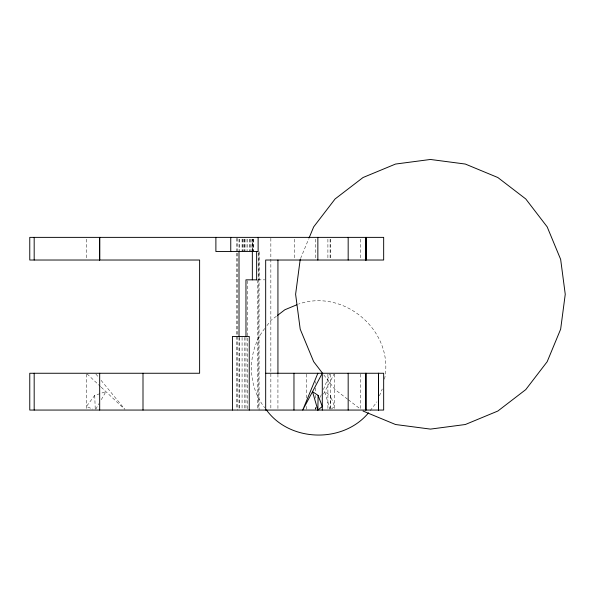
<?xml version="1.0" encoding="UTF-8"?>
<svg xmlns="http://www.w3.org/2000/svg" width="595" height="595" viewBox="0 0 595 595"><rect width="100%" height="100%" fill="white"/><g stroke="black" fill="none" stroke-linecap="round" stroke-linejoin="round"><path stroke-width="0.45" stroke-dasharray="2.98 2.23" d="M330.113 409.137L330.359 395.392L324.773 391.659L329.846 409.181M384.541 379.141C394.597 331.445 344.364 288.129 298.564 304.075M315.357 409.204L316.057 407.486M320.266 397.222L321.322 394.649M323.427 389.517L329.749 374.114M300.557 258.535L308.716 238.855M379.439 395.839L382.273 388.996M315.432 409.256L316.28 407.657M323.494 394.054L334.115 374.054M95.728 409.256L98.971 403.655M101.291 399.654L105.932 391.659L94.746 395.392L86.379 406.504L92.842 409.085M264.716 328.544C247.044 350.782 247.044 385.471 264.716 407.709M266.969 325.599L270.911 320.46L276.794 315.945M370.194 410.647L376.955 401.826M331.37 409.04L334.539 406.504L330.359 395.392M258.081 279.836L264.768 279.836M347.592 399.2L335.097 389.613L323.256 374.188M348.328 399.766L360.079 408.787M87.056 373.891L100.533 386.579M101.21 387.211L124.132 408.787M95.84 373.965L98.748 377.505M101.076 380.331L124.898 409.345M94.746 395.392L95.23 409.137M360.421 239.19L360.421 259.115M360.421 374.173L360.421 409.137M334.539 374.181L334.539 409.167M330.493 239.19L330.493 259.115M330.493 374.173L330.515 409.137M330.099 239.19L330.099 259.115M327.897 239.19L327.897 259.115M327.897 374.173L327.897 409.137M315.625 239.19L315.625 259.115M315.625 381.536L315.625 383.373M315.625 387.977L315.625 391.659M315.625 395.333L315.625 398.1M315.625 407.3L315.625 409.137M306.254 374.173L306.224 398.1M306.224 406.378L306.254 409.137M294.592 239.19L294.592 259.115M277.932 374.173L277.932 409.137M270.851 238.305L270.851 409.129M259.048 251.529L259.063 410.059M259.004 252.444L259.004 279.836M258.223 253.158L258.23 409.129M257.776 280.081L257.776 410.059M253.403 239.145L253.403 251.529M253.12 239.145L253.12 251.529M252.882 239.145L252.882 250.644M252.347 250.644L252.347 239.145L252.317 251.529M251.068 239.145L251.068 251.529M250.093 239.145L250.093 250.644M249.513 239.145L249.491 251.529M247.736 239.145L247.736 250.644M247.736 280.758L247.736 337.097M247.736 338.02L247.736 409.129M245.988 239.145L245.988 251.529M245.98 337.372L245.958 409.137M244.805 239.145L244.805 250.644M244.805 337.372L244.805 409.137M244.411 239.145L244.411 251.529M243.162 239.145L243.162 251.529M242.351 239.145L242.351 251.529M242.076 239.145L242.076 251.529M242.076 337.372L242.076 410.059M239.733 239.145L239.733 250.644M239.733 337.372L239.733 409.137M239.026 239.145L239.004 250.644M239.004 337.372L239.026 409.137M237.688 238.305L237.695 252.228M237.688 253.158L237.688 410.059M236.416 238.305L236.416 252.228M236.416 253.158L236.416 409.129M86.379 239.19L86.379 259.115M86.379 374.181L86.379 409.167"/><path stroke-width="0.89" d="M317.856 410.059L318.109 395.392L312.516 391.659L317.856 410.059L322.297 406.504L318.109 395.392M300.207 259.39L295.611 294.287L300.207 329.176L313.677 361.693L322.698 373.452M317.856 373.258L302.736 410.059L322.297 373.258L322.297 410.059M309.065 238L313.677 226.874L335.097 198.953L363.024 177.526L395.534 164.056L430.43 159.467L465.327 164.056L497.844 177.526L525.764 198.953L547.184 226.874L560.654 259.39L565.25 294.287L560.654 329.176L547.184 361.693L525.764 389.613L497.844 411.041L465.327 424.51L430.43 429.107L395.534 424.51L363.024 411.041M368.498 412.848C343.151 443.52 289.795 442.301 266.404 409.91M277.53 315.387L284.879 309.75L296.853 304.781M256.899 279.836L245.958 279.836L245.98 336.458M265.675 373.258L383.663 373.258L383.663 410.059L29.765 410.059L29.765 373.258L199.615 373.258L199.615 260.022L29.765 260.022L29.765 237.375L383.663 237.375L383.663 260.022L265.675 260.022L265.675 410.059M378.532 373.258L378.532 410.059M378.524 373.258L378.524 410.059M366.103 237.375L366.103 260.022M366.014 373.258L366.014 410.059M365.932 237.375L365.932 260.022M365.843 373.258L365.843 410.059M365.747 237.375L365.747 260.022M348.172 237.375L348.172 260.022M348.172 373.258L348.172 410.059M317.856 237.375L317.856 260.022M293.967 373.258L293.967 410.059M277.932 260.022L277.932 373.258M258.126 237.375L258.126 251.529L215.888 251.529L215.888 237.375M256.653 251.529L256.653 279.836M252.347 251.529L252.347 279.836M249.268 410.059L249.268 336.458L232.437 336.458L232.437 410.059M239.004 251.529L239.026 336.458M230.756 237.375L230.756 251.529M143.001 373.258L143.001 410.059M99.685 373.258L99.685 410.059M34.175 237.375L34.183 260.022M34.175 373.258L34.183 410.059M99.685 237.375L99.685 260.022L99.685 237.375"/></g></svg>
